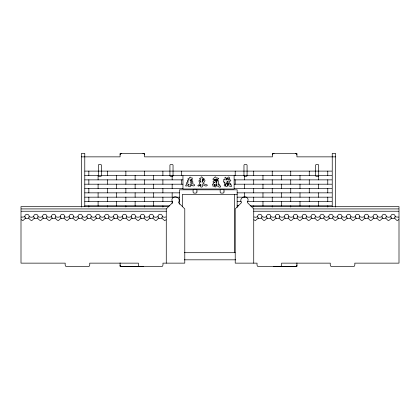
<?xml version="1.0" encoding="UTF-8"?>
<svg xmlns="http://www.w3.org/2000/svg" width="420" height="420" viewBox="0 0 420 420"><rect width="100%" height="100%" fill="white"/><g stroke="black" fill="none" stroke-linecap="round" stroke-linejoin="round"><path stroke-width="0.63" d="M296.93 265.041L296.415 266.264L295.286 266.564M120.083 154.849L120.598 153.678L121.727 153.379M272.47 154.849L272.984 153.678L274.113 153.379M394.469 218.012L396.449 220.091A14.532 14.532 0 0 0 397.241 220.568L398.811 219.65M270.175 217.991L272.181 220.117A14.07 14.07 0 0 0 272.947 220.573L274.055 220.028L276.008 218.075M279.043 217.991L281.043 220.117A14.07 14.07 0 0 0 281.815 220.573L282.923 220.028L284.875 218.075M288.115 217.991L290.115 220.117A14.07 14.07 0 0 0 290.887 220.573L291.994 220.028L293.947 218.075M296.977 217.991L298.982 220.117A14.07 14.07 0 0 0 299.754 220.573L300.862 220.028L302.815 218.075M305.844 217.991L307.844 220.117A14.07 14.07 0 0 0 308.616 220.573L309.724 220.028L311.677 218.075M367.894 217.991L369.894 220.117A14.07 14.07 0 0 0 370.666 220.573L371.774 220.028L373.727 218.075M376.756 217.991L378.761 220.117A14.07 14.07 0 0 0 379.533 220.573L380.641 220.028L382.589 218.075M385.623 217.991L387.623 220.117A14.07 14.07 0 0 0 388.395 220.573L389.503 220.028L391.456 218.075M296.846 265.555L296.914 265.283M258.279 218.075L255.355 220.647A12.726 12.726 0 0 1 254.42 220.091L253.927 219.76M267.146 218.075L265.193 220.028L264.086 220.573A14.07 14.07 0 0 1 263.314 220.117L261.314 217.991M320.539 218.075L318.591 220.028L317.483 220.573A14.07 14.07 0 0 1 316.712 220.117L314.706 217.991M329.406 218.075L327.453 220.028L326.345 220.573A14.07 14.07 0 0 1 325.574 220.117L323.573 217.991M338.268 218.075L336.32 220.028L335.207 220.573A14.07 14.07 0 0 1 334.441 220.117L332.435 217.991M347.135 218.075L345.182 220.028L344.075 220.573A14.07 14.07 0 0 1 343.303 220.117L341.303 217.991M355.997 218.075L354.044 220.028L352.937 220.573A14.07 14.07 0 0 1 352.17 220.117L350.165 217.991M364.865 218.075L362.911 220.028L361.804 220.573A14.07 14.07 0 0 1 361.032 220.117L359.026 217.991M21.262 208.918L166.268 208.918L172.615 202.571L171.89 200.104A3.134 3.134 0 0 1 172.337 198.424C174.867 194.255 181.592 198.755 178.469 202.608L184.784 208.918L184.784 263.141L162.913 263.141C163.133 264.332 163.144 266.863 161.27 266.621L120.083 266.564L120.083 262.889M227.005 181.813L227.021 181.802A6.132 6.132 0 0 0 227.246 181.577L228.144 181.062L228.002 181.86A8.71 8.71 0 0 0 227.64 181.818L227.267 181.828A2.656 2.656 0 0 0 227.015 181.881L227.005 181.823M228.422 183.881L228.433 183.871A1.381 1.381 0 0 1 228.533 184.186L228.611 184.511A5.57 5.57 0 0 0 228.333 184.391L227.74 184.296A7.675 7.675 0 0 0 227.315 184.317L227.325 184.097M228.322 183.976L227.409 184.097M166.073 219.76L165.585 220.096A12.726 12.726 0 0 1 164.645 220.647L161.721 218.075M226.49 183.062L226.144 183.23A3.113 3.113 0 0 1 226.664 183.099L228.123 183.241A4.898 4.898 0 0 0 228.354 183.377L228.223 182.679A15.451 15.451 0 0 1 227.745 182.826L226.952 182.984A4.221 4.221 0 0 0 226.501 183.057M33.705 216.62L33.637 216.647A27.71 27.71 0 0 1 32.86 216.925L31.374 217.277L29.18 216.788M42.567 216.62L42.499 216.647A27.71 27.71 0 0 1 41.722 216.925L40.236 217.277L38.047 216.788M51.429 216.62L51.366 216.647A27.71 27.71 0 0 1 50.584 216.925L49.103 217.277L46.909 216.788M60.296 216.62L60.228 216.647A27.71 27.71 0 0 1 59.451 216.925L57.965 217.277L55.776 216.788M69.158 216.62L69.09 216.647A27.71 27.71 0 0 1 68.313 216.925L66.832 217.277L64.638 216.788M78.026 216.62L77.957 216.647A27.71 27.71 0 0 1 77.18 216.925L75.695 217.277L73.505 216.788M86.888 216.62L86.819 216.647A27.71 27.71 0 0 1 86.042 216.925L84.562 217.277L82.367 216.788M95.755 216.62L95.686 216.647A27.71 27.71 0 0 1 94.91 216.925L93.424 217.277L91.235 216.788M104.617 216.62L104.549 216.647A27.71 27.71 0 0 1 103.772 216.925L102.291 217.277L100.097 216.788M113.479 216.62L113.416 216.647A27.71 27.71 0 0 1 112.633 216.925L111.153 217.277L108.959 216.788M122.346 216.62L122.278 216.647A27.71 27.71 0 0 1 121.501 216.925L120.015 217.277L117.826 216.788M131.208 216.62L131.145 216.647A27.71 27.71 0 0 1 130.363 216.925L128.882 217.277L126.688 216.788M140.285 216.62L140.217 216.647A27.71 27.71 0 0 1 139.44 216.925L137.954 217.277L135.765 216.788M149.147 216.62L149.079 216.647A27.71 27.71 0 0 1 148.302 216.925L146.822 217.277L144.627 216.788M158.015 216.62L157.946 216.647A27.71 27.71 0 0 1 157.169 216.925L155.684 217.277L153.494 216.788M24.838 216.626L24.77 216.652A27.841 27.841 0 0 1 23.993 216.925L21.767 217.151A24.707 24.707 0 0 1 21.189 217.019M165.942 216.951L164.551 217.277L162.356 216.788M257.644 216.788L255.449 217.277L254.058 216.951M266.506 216.788L264.317 217.277L262.831 216.925A27.71 27.71 0 0 1 262.054 216.647L261.986 216.62M275.373 216.788L273.179 217.277L271.698 216.925A27.71 27.71 0 0 1 270.921 216.647L270.853 216.62M284.235 216.788L282.046 217.277L280.56 216.925A27.71 27.71 0 0 1 279.783 216.647L279.715 216.62M293.312 216.788L291.118 217.277L289.637 216.925A27.71 27.71 0 0 1 288.855 216.647L288.792 216.62M302.174 216.788L299.985 217.277L298.499 216.925A27.71 27.71 0 0 1 297.722 216.647L297.654 216.62M311.042 216.788L308.847 217.277L307.367 216.925A27.71 27.71 0 0 1 306.584 216.647L306.521 216.62M319.904 216.788L317.709 217.277L316.229 216.925A27.71 27.71 0 0 1 315.452 216.647L315.383 216.62M328.766 216.788L326.576 217.277L325.091 216.925A27.71 27.71 0 0 1 324.314 216.647L324.245 216.62M337.633 216.788L335.438 217.277L333.958 216.925A27.71 27.71 0 0 1 333.181 216.647L333.113 216.62M346.495 216.788L344.306 217.277L342.82 216.925A27.71 27.71 0 0 1 342.043 216.647L341.975 216.62M355.362 216.788L353.168 217.277L351.687 216.925A27.71 27.71 0 0 1 350.91 216.647L350.842 216.62M364.224 216.788L362.035 217.277L360.549 216.925A27.71 27.71 0 0 1 359.772 216.647L359.704 216.62M373.091 216.788L370.897 217.277L369.416 216.925A27.71 27.71 0 0 1 368.634 216.647L368.571 216.62M381.953 216.788L379.764 217.277L378.278 216.925A27.71 27.71 0 0 1 377.501 216.647L377.433 216.62M390.82 216.788L388.626 217.277L387.14 216.925A27.71 27.71 0 0 1 386.363 216.647L386.295 216.62M143.588 266.464L142.9 266.564M295.974 266.464L273.425 266.464M279.904 266.621C281.778 266.863 281.762 264.332 281.547 263.141L330.314 263.141C330.094 264.332 330.083 266.863 331.957 266.621L353.131 266.621C355.005 266.863 354.989 264.332 354.769 263.141L399 263.141L399 206.603L251.417 206.603M81.459 156.859L120.083 156.859L120.083 153.379L144.538 153.379L144.538 156.859L272.47 156.859L272.47 153.379L296.93 153.379L296.93 156.859L335.554 156.859M84.835 171.108L331.779 171.108M84.835 175.549L331.779 175.549M84.835 179.87L182.952 179.87M234.197 179.87L331.779 179.87M84.835 184.196L182.952 184.196M234.197 184.196L331.779 184.196M84.835 188.522L182.952 188.522M234.197 188.522L331.779 188.522M193.09 189.809L179.466 189.809L179.466 204.236M196.928 189.809L220.159 189.809M223.524 189.809L237.148 189.809L237.148 207.512M84.835 192.848L179.466 192.848M237.148 192.848L331.779 192.848M237.148 194.323L182.443 194.323L182.443 206.787M84.835 197.174L179.466 197.174M237.148 197.174L331.779 197.174M84.835 201.5L172.289 201.5M237.148 201.5L241.064 201.5M247.59 201.5L331.779 201.5M84.835 205.821L169.675 205.821M237.148 205.821L238.45 205.821M250.199 205.821L331.779 205.821M168.583 206.603L21 206.603L21 263.141L65.231 263.141C65.011 264.332 64.995 266.863 66.869 266.621L88.043 266.621C89.917 266.863 89.906 264.332 89.686 263.141L138.453 263.141C138.238 264.332 138.222 266.863 140.096 266.621M296.93 262.889L296.93 266.564L258.731 266.621C256.856 266.863 256.867 264.332 257.087 263.141L235.216 263.141L235.216 208.918L241.532 202.608C238.408 198.755 245.133 194.255 247.664 198.424A3.134 3.134 0 0 1 248.11 200.104L247.385 202.571L253.733 208.918L398.738 208.918M21.262 211.234L166.268 211.234M253.733 211.234L398.738 211.234M184.396 252.703L235.195 252.703M184.333 259.822L235.73 259.822M121.727 266.522L142.9 266.522M295.286 153.379L296.415 153.678L296.93 154.849M142.9 153.379L144.028 153.678L144.538 154.849M274.113 266.564L273.425 266.511M121.286 266.516L121.727 266.564M395.162 216.626L395.231 216.652A27.841 27.841 0 0 0 396.007 216.925L398.233 217.151A24.707 24.707 0 0 0 398.811 217.019M121.034 266.511L120.099 265.283M158.686 217.991L156.686 220.117A14.07 14.07 0 0 1 155.915 220.573L154.807 220.028L152.854 218.075M149.825 217.991L147.819 220.117A14.07 14.07 0 0 1 147.053 220.573L145.945 220.028L143.992 218.075M140.957 217.991L138.957 220.117A14.07 14.07 0 0 1 138.185 220.573L137.078 220.028L135.125 218.075M131.885 217.991L129.885 220.117A14.07 14.07 0 0 1 129.113 220.573L128.006 220.028L126.053 218.075M123.023 217.991L121.018 220.117A14.07 14.07 0 0 1 120.246 220.573L119.138 220.028L117.185 218.075M114.156 217.991L112.156 220.117A14.07 14.07 0 0 1 111.384 220.573L110.276 220.028L108.323 218.075M105.294 217.991L103.289 220.117A14.07 14.07 0 0 1 102.517 220.573L101.409 220.028L99.461 218.075M96.427 217.991L94.427 220.117A14.07 14.07 0 0 1 93.655 220.573L92.547 220.028L90.594 218.075M87.565 217.991L85.559 220.117A14.07 14.07 0 0 1 84.793 220.573L83.68 220.028L81.732 218.075M78.698 217.991L76.697 220.117A14.07 14.07 0 0 1 75.925 220.573L74.818 220.028L72.865 218.075M69.836 217.991L67.83 220.117A14.07 14.07 0 0 1 67.064 220.573L65.956 220.028L64.003 218.075M60.974 217.991L58.968 220.117A14.07 14.07 0 0 1 58.196 220.573L57.088 220.028L55.136 218.075M52.106 217.991L50.106 220.117A14.07 14.07 0 0 1 49.334 220.573L48.227 220.028L46.274 218.075M43.244 217.991L41.239 220.117A14.07 14.07 0 0 1 40.467 220.573L39.359 220.028L37.412 218.075M34.377 217.991L32.377 220.117A14.07 14.07 0 0 1 31.605 220.573L30.497 220.028L28.544 218.075M21.189 219.65L22.759 220.568A14.532 14.532 0 0 0 23.552 220.091L25.541 218.038M202.267 180.763L203.459 180.374A0.929 0.929 0 0 1 203.327 180.584L203.159 180.799A2.326 2.326 0 0 0 203.039 181.01L203.007 180.994A0.546 0.546 0 0 0 202.734 180.758L202.493 180.726A0.977 0.977 0 0 0 202.272 180.763M120.083 265.041L120.099 265.33M335.554 207.071L335.554 153.379L332.236 153.379L332.236 206.703M327.773 171.108L327.773 175.549M327.773 179.781L327.773 184.222M327.773 188.454L327.773 192.896M327.773 197.127L327.773 201.569M327.773 205.8L327.773 207.071M318.518 175.429L318.518 179.87M318.518 184.123L318.518 188.564M318.518 192.817L318.518 197.258M318.518 201.506L318.518 205.947M309.262 171.108L309.262 175.549M309.262 179.781L309.262 184.222M309.262 188.454L309.262 192.896M309.262 197.127L309.262 201.569M309.262 205.8L309.262 207.071M300.001 175.429L300.001 179.87M300.001 184.123L300.001 188.564M300.001 192.817L300.001 197.258M300.001 201.506L300.001 205.947M290.745 171.108L290.745 175.549M290.745 179.781L290.745 184.222M290.745 188.454L290.745 192.896M290.745 197.127L290.745 201.569M290.745 205.8L290.745 207.071M281.489 175.429L281.489 179.87M281.489 184.123L281.489 188.564M281.489 192.817L281.489 197.258M281.489 201.506L281.489 205.947M272.233 171.108L272.233 175.549M272.233 179.781L272.233 184.222M272.233 188.454L272.233 192.896M272.233 197.127L272.233 201.569M272.233 205.8L272.233 207.071M262.973 175.429L262.973 179.87M262.973 184.123L262.973 188.564M262.973 192.817L262.973 197.258M262.973 201.506L262.973 205.947M253.733 208.918L253.733 263.141M253.717 171.108L253.717 175.549M253.717 179.781L253.717 184.222M253.717 188.454L253.717 192.896M253.717 197.127L253.717 201.569M253.717 205.8L253.717 207.071M244.461 175.429L244.461 179.87M244.461 184.123L244.461 188.564M244.461 192.817L244.461 197.258M235.205 171.108L235.205 175.549M235.205 179.781L235.205 184.222M234.57 194.323L234.57 252.703M234.134 175.549L234.134 188.984L182.952 188.984L182.952 175.549M181.409 171.108L181.409 175.549M181.409 179.781L181.409 184.222M172.153 175.429L172.153 179.87M172.153 184.123L172.153 188.564M172.153 192.817L172.153 197.258M172.153 201.506L172.153 203.411M166.268 208.918L166.268 263.141M162.897 171.108L162.897 175.549M162.897 179.781L162.897 184.222M162.897 188.454L162.897 192.896M162.897 197.127L162.897 201.569M162.897 205.8L162.897 207.071M153.636 175.429L153.636 179.87M153.636 184.123L153.636 188.564M153.636 192.817L153.636 197.258M153.636 201.506L153.636 205.947M144.38 171.108L144.38 175.549M144.38 179.781L144.38 184.222M144.38 188.454L144.38 192.896M144.38 197.127L144.38 201.569M144.38 205.8L144.38 207.071M135.125 175.429L135.125 179.87M135.125 184.123L135.125 188.564M135.125 192.817L135.125 197.258M135.125 201.506L135.125 205.947M125.869 171.108L125.869 175.549M125.869 179.781L125.869 184.222M125.869 188.454L125.869 192.896M125.869 197.127L125.869 201.569M125.869 205.8L125.869 207.071M116.608 175.429L116.608 179.87M116.608 184.123L116.608 188.564M116.608 192.817L116.608 197.258M116.608 201.506L116.608 205.947M107.352 171.108L107.352 175.549M107.352 179.781L107.352 184.222M107.352 188.454L107.352 192.896M107.352 197.127L107.352 201.569M107.352 205.8L107.352 207.071M98.096 175.429L98.096 179.87M98.096 184.123L98.096 188.564M98.096 192.817L98.096 197.258M98.096 201.506L98.096 205.947M88.841 171.108L88.841 175.549M88.841 179.781L88.841 184.222M88.841 188.454L88.841 192.896M88.841 197.127L88.841 201.569M88.841 205.8L88.841 207.071M84.777 206.703L84.777 153.379L81.459 153.379L81.459 207.071M101.43 175.229L101.43 175.581A0.788 0.788 0 0 1 100.642 176.347L99.099 176.347A0.788 0.788 0 0 1 98.311 175.602L98.317 165.228A0.788 0.788 0 0 1 99.015 164.546L100.7 164.546A0.788 0.788 0 0 1 101.42 165.212L101.43 175.229M173.045 175.229L173.045 175.581A0.788 0.788 0 0 1 172.258 176.347L170.714 176.347A0.788 0.788 0 0 1 169.927 175.602L169.932 165.228A0.788 0.788 0 0 1 170.636 164.546L172.321 164.546A0.788 0.788 0 0 1 173.04 165.212L173.045 175.229M228.149 180.023C227.215 179.461 228.391 176.164 228.149 180.023M187.399 180.999L187.577 181.666L188.402 181.939L186.428 182.821L186.501 183.561L187.603 183.629L185.819 185.162L185.682 185.866L186.097 186.181C187.808 184.496 188.339 187.357 190.323 186.695L190.585 184.354L192.155 184.978L191.016 185.372L193.342 185.918L194.408 185.74L194.691 185.293L194.408 184.606L193.436 183.981L190.533 183.089L190.481 182.721L193.006 182.28L192.665 181.424L190.538 181.54L192.418 180.296L192.108 179.629L190.675 179.613L192.16 179.104L192.308 178.012L190.89 177.933L190.775 177.319L190.045 177.051L189.488 177.466L189.452 178.248L187.924 178.668L188.044 179.351C191.147 180.506 187.336 179.629 187.399 180.999M196.928 191.951L196.922 192.029A1.103 1.103 0 0 1 195.825 193.106L194.192 193.106A1.103 1.103 0 0 1 193.09 192.055L193.09 190.381A1.103 1.103 0 0 1 194.082 189.273L195.909 189.273A1.103 1.103 0 0 1 196.922 190.376L196.928 191.951M247.086 175.313L247.081 175.602A0.788 0.788 0 0 1 246.293 176.347L244.75 176.347A0.788 0.788 0 0 1 243.968 175.581L243.973 165.212A0.788 0.788 0 0 1 244.692 164.546L246.377 164.546A0.788 0.788 0 0 1 247.076 165.228L247.086 175.313M318.701 175.313L318.701 175.602A0.788 0.788 0 0 1 317.914 176.347L316.37 176.347A0.788 0.788 0 0 1 315.583 175.581L315.593 165.212A0.788 0.788 0 0 1 316.312 164.546L317.993 164.546A0.788 0.788 0 0 1 318.696 165.228L318.701 175.313M218.516 178.668L218.216 179.193L216.074 179.209A10.862 10.862 0 0 0 215.009 179.424L213.628 179.991L212.882 179.277A0.892 0.892 0 0 1 212.909 179.088L215.187 176.841L215.901 177.103L215.99 178.012L217.833 178.001L218.516 178.668M229.189 178.836L229.189 179.791L230.601 179.996L230.853 180.626L230.554 181.062C228.039 180.096 229.535 184.091 230.354 185.073L230.575 183.272L231.635 186.396C230.066 186.59 228.842 185.761 227.383 185.383C227.624 184.133 227.236 185.719 227.231 186.501L226.564 186.706L225.593 186.081C226.328 184.338 225.53 186.69 224.359 185.876C223.661 184.963 225.067 184.522 224.779 183.524L225.393 183.178L224.726 183.036C224.086 181.802 226.118 181.871 223.918 182.306L223.393 181.676L223.844 180.511L223.692 179.393L224.275 179.293L225.204 180.023L224.921 177.581L225.383 177.156C226.916 177.644 226.842 182.522 226.648 178.694L227.419 178.369L227.929 177.308L228.811 176.93L229.425 177.482L229.189 178.836M223.997 191.961L223.997 192.055A1.103 1.103 0 0 1 222.894 193.106L221.261 193.106A1.103 1.103 0 0 1 220.164 192.029L220.159 190.376A1.103 1.103 0 0 1 221.177 189.273L223.004 189.273A1.103 1.103 0 0 1 223.997 190.381L223.997 191.961M217.718 179.807L217.565 180.264L214.678 180.899L217.833 180.527L218.563 180.831L218.211 184.07L219.125 185.614L218.852 183.876L220.731 186.638L220.406 187.052L219.23 187.121L217.618 186.071L215.891 185.797L215.843 186.711L215.318 187.005C213.964 186.564 214.205 185.845 212.951 186.212L212.746 185.451L213.234 184.853L212.294 184.354L213.607 183.624L213.15 183.083L213.554 182.212L212.929 181.85L214.274 180.611L214.016 180.023L216.615 179.261L217.45 179.372L217.718 179.807M200.902 184.978L200.891 185.551L199.773 185.362L200.76 186.89L201.673 187.173L202.545 186.496C201.038 181.592 205.044 187.824 207.281 185.54L207.254 184.958L204.577 184.207L202.781 183.099L203.674 182.863L205.013 180.679L204.488 179.587L202.183 179.519L203.905 179.035L203.952 178.311L202.33 178.206L202.445 177.445L201.637 176.804L200.97 177.156L200.97 178.311L199.595 178.453L199.469 178.899C202.083 180.08 199.432 179.592 198.859 180.884C199.983 183.65 200.477 183.619 197.778 185.619L198.23 186.134C199.358 186.601 200.939 183.057 200.902 184.978M226.028 184.59L226.028 184.611A2.872 2.872 0 0 1 225.86 184.737L225.514 184.91A5.397 5.397 0 0 1 225.172 185.015L225.157 184.517L225.677 184.506A4.898 4.898 0 0 0 225.997 184.427L226.028 184.59M216.988 181.687L216.977 181.76A5.103 5.103 0 0 1 216.93 181.986L216.909 182.075A2.053 2.053 0 0 0 216.636 181.965L215.975 181.886A3.05 3.05 0 0 0 215.581 181.986L216.983 181.503A1.412 1.412 0 0 1 216.988 181.687M214.541 185.236L214.19 185.64L214.646 185.871L214.541 185.236M188.927 184.123L188.024 184.931L188.927 185.409L188.927 184.123M191.111 180.275L190.533 180.758L190.533 180.275L191.111 180.275M200.366 181.241L200.324 181.272A1.475 1.475 0 0 0 200.193 181.398L200.188 181.382A1.675 1.675 0 0 0 200.135 181.209L199.936 180.884A1.181 1.181 0 0 0 200.104 180.962L200.534 180.978A5.345 5.345 0 0 0 200.828 180.92L200.844 181.141A1.386 1.386 0 0 0 200.639 181.141L200.366 181.241M202.745 181.724L202.267 182.096L202.267 181.75L202.745 181.724M216.762 182.71L216.279 183.052L216.762 182.71M200.939 182.07L200.576 181.96L200.939 182.07M216.227 185.357L215.849 185.551L215.849 185.021L216.227 185.357M214.599 184.684L214.19 184.868L214.137 184.501L214.599 184.359L214.599 184.684M214.646 182.285L214.19 182.474L214.646 182.285M216.888 184.102L215.754 184.102L215.754 184.501L216.888 184.501L216.888 184.102M25.804 218.222A2.173 2.173 0 0 0 29.18 216.557A2.173 2.173 0 0 0 26.05 214.468A2.173 2.173 0 0 0 25.804 218.222M34.787 218.3A2.173 2.173 0 0 0 38.047 216.416A2.173 2.173 0 0 0 34.787 214.536A2.173 2.173 0 0 0 34.787 218.3M43.533 218.222A2.173 2.173 0 0 0 46.904 216.557A2.173 2.173 0 0 0 43.78 214.468A2.173 2.173 0 0 0 43.533 218.222M52.395 218.222A2.173 2.173 0 0 0 55.771 216.557A2.173 2.173 0 0 0 52.642 214.468A2.173 2.173 0 0 0 52.395 218.222M61.383 218.3A2.173 2.173 0 0 0 64.638 216.416A2.173 2.173 0 0 0 61.383 214.536A2.173 2.173 0 0 0 61.383 218.3M70.245 218.3A2.173 2.173 0 0 0 73.505 216.416A2.173 2.173 0 0 0 70.245 214.536A2.173 2.173 0 0 0 70.245 218.3M79.112 218.3A2.173 2.173 0 0 0 82.367 216.416A2.173 2.173 0 0 0 79.112 214.536A2.173 2.173 0 0 0 79.112 218.3M87.974 218.3A2.173 2.173 0 0 0 91.235 216.416A2.173 2.173 0 0 0 87.974 214.536A2.173 2.173 0 0 0 87.974 218.3M141.372 218.3A2.173 2.173 0 0 0 144.627 216.416A2.173 2.173 0 0 0 141.372 214.536A2.173 2.173 0 0 0 141.372 218.3M150.234 218.3A2.173 2.173 0 0 0 153.494 216.416A2.173 2.173 0 0 0 150.234 214.536A2.173 2.173 0 0 0 150.234 218.3M159.096 218.3A2.173 2.173 0 0 0 162.356 216.416A2.173 2.173 0 0 0 159.096 214.536A2.173 2.173 0 0 0 159.096 218.3M96.836 218.3A2.173 2.173 0 0 0 100.097 216.416A2.173 2.173 0 0 0 96.836 214.536A2.173 2.173 0 0 0 96.836 218.3M105.704 218.3A2.173 2.173 0 0 0 108.959 216.416A2.173 2.173 0 0 0 105.704 214.536A2.173 2.173 0 0 0 105.704 218.3M114.566 218.3A2.173 2.173 0 0 0 117.826 216.416A2.173 2.173 0 0 0 114.566 214.536A2.173 2.173 0 0 0 114.566 218.3M123.433 218.3A2.173 2.173 0 0 0 126.688 216.416A2.173 2.173 0 0 0 123.433 214.536A2.173 2.173 0 0 0 123.433 218.3M132.295 218.3A2.173 2.173 0 0 0 135.555 216.416A2.173 2.173 0 0 0 132.295 214.536A2.173 2.173 0 0 0 132.295 218.3M391.781 218.222A2.173 2.173 0 0 0 395.157 216.557A2.173 2.173 0 0 0 392.028 214.468A2.173 2.173 0 0 0 391.781 218.222M383.04 218.3A2.173 2.173 0 0 0 386.295 216.416A2.173 2.173 0 0 0 383.04 214.536A2.173 2.173 0 0 0 383.04 218.3M374.052 218.222A2.173 2.173 0 0 0 377.428 216.557A2.173 2.173 0 0 0 374.299 214.468A2.173 2.173 0 0 0 374.052 218.222M365.311 218.3A2.173 2.173 0 0 0 368.571 216.416A2.173 2.173 0 0 0 365.311 214.536A2.173 2.173 0 0 0 365.311 218.3M356.449 218.3A2.173 2.173 0 0 0 359.704 216.416A2.173 2.173 0 0 0 356.449 214.536A2.173 2.173 0 0 0 356.449 218.3M347.461 218.222A2.173 2.173 0 0 0 350.837 216.557A2.173 2.173 0 0 0 347.707 214.468A2.173 2.173 0 0 0 347.461 218.222M338.719 218.3A2.173 2.173 0 0 0 341.975 216.416A2.173 2.173 0 0 0 338.719 214.536A2.173 2.173 0 0 0 338.719 218.3M329.852 218.3A2.173 2.173 0 0 0 333.113 216.416A2.173 2.173 0 0 0 329.852 214.536A2.173 2.173 0 0 0 329.852 218.3M276.46 218.3A2.173 2.173 0 0 0 279.715 216.416A2.173 2.173 0 0 0 276.46 214.536A2.173 2.173 0 0 0 276.46 218.3M267.593 218.3A2.173 2.173 0 0 0 270.853 216.416A2.173 2.173 0 0 0 267.593 214.536A2.173 2.173 0 0 0 267.593 218.3M258.731 218.3A2.173 2.173 0 0 0 261.986 216.416A2.173 2.173 0 0 0 258.731 214.536A2.173 2.173 0 0 0 258.731 218.3M320.99 218.3A2.173 2.173 0 0 0 324.245 216.416A2.173 2.173 0 0 0 320.99 214.536A2.173 2.173 0 0 0 320.99 218.3M312.123 218.3A2.173 2.173 0 0 0 315.383 216.416A2.173 2.173 0 0 0 312.123 214.536A2.173 2.173 0 0 0 312.123 218.3M303.261 218.3A2.173 2.173 0 0 0 306.521 216.416A2.173 2.173 0 0 0 303.261 214.536A2.173 2.173 0 0 0 303.261 218.3M294.399 218.3A2.173 2.173 0 0 0 297.654 216.416A2.173 2.173 0 0 0 294.399 214.536A2.173 2.173 0 0 0 294.399 218.3M285.411 218.222A2.173 2.173 0 0 0 288.787 216.557A2.173 2.173 0 0 0 285.658 214.468A2.173 2.173 0 0 0 285.411 218.222"/></g></svg>
